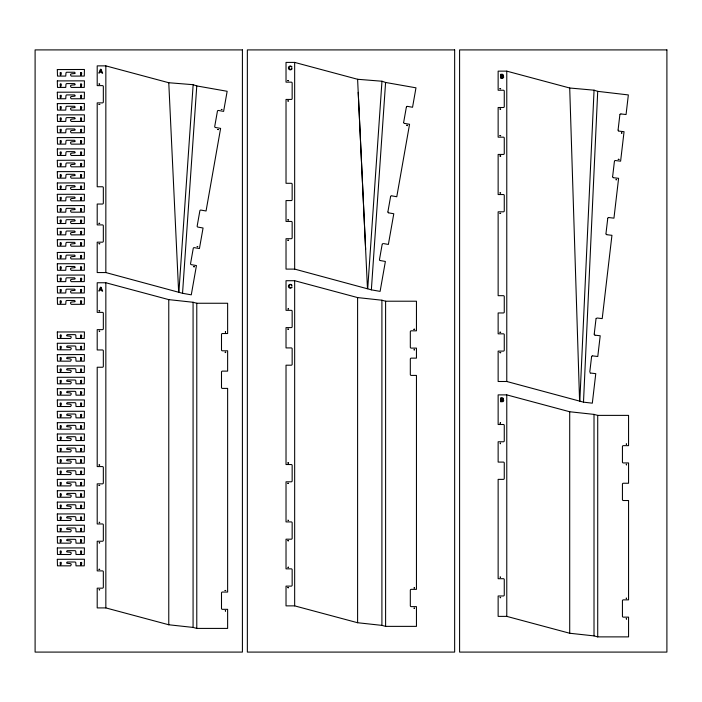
<?xml version="1.0" encoding="UTF-8"?>
<svg xmlns="http://www.w3.org/2000/svg" width="702" height="702" viewBox="0 0 702 702"><rect width="100%" height="100%" fill="white"/><g stroke="black" fill="none" stroke-linecap="round" stroke-linejoin="round"><path stroke-width="1.05" d="M579.834 400.991L594.059 90.189L569.708 88.004L506.774 71.139L498.139 71.139L498.139 90.225L503.343 90.225A0.921 0.921 0 0 1 504.264 91.155L504.264 106.572A0.921 0.921 0 0 1 503.343 107.503L498.139 107.503L498.139 137.162L503.343 137.162A0.921 0.921 0 0 1 504.264 138.083L504.264 153.51A0.921 0.921 0 0 1 503.343 154.44L498.139 154.44L498.139 194.542L503.343 194.542A0.921 0.921 0 0 1 504.264 195.463L504.264 210.89A0.921 0.921 0 0 1 503.343 211.82L498.139 211.82L498.139 295.682L503.343 295.682A0.921 0.921 0 0 1 504.264 296.613L504.264 312.03A0.921 0.921 0 0 1 503.343 312.96L498.139 312.96L498.139 333.827L503.343 333.827A0.921 0.921 0 0 1 504.264 334.749L504.264 350.175A0.921 0.921 0 0 1 503.343 351.105L498.139 351.105L498.139 381.493L506.774 381.493L583.494 402.149L592.321 403.176L595.77 373.657L590.821 373.078M583.494 402.149L597.709 91.348L594.059 90.189M178.905 292.058L193.147 84.696L168.77 82.731L105.844 65.874L97.201 65.874L97.201 85.618L102.404 85.618A0.921 0.921 0 0 1 103.334 86.539L103.334 101.965A0.921 0.921 0 0 1 102.404 102.887L97.201 102.887L97.201 186.758L102.404 186.758A0.921 0.921 0 0 1 103.334 187.68L103.334 203.106A0.921 0.921 0 0 1 102.404 204.036L97.201 204.036L97.201 224.903L102.404 224.903A0.921 0.921 0 0 1 103.334 225.825L103.334 241.251A0.921 0.921 0 0 1 102.404 242.172L97.201 242.172L97.201 272.56L105.844 272.56L182.538 293.296L191.286 294.84L196.446 265.567L191.321 264.663A0.921 0.921 0 0 1 190.567 263.592L193.243 248.403A0.921 0.921 0 0 1 194.314 247.648L199.438 248.552L203.062 228.001L197.938 227.097A0.921 0.921 0 0 1 197.183 226.026L199.859 210.837A0.921 0.921 0 0 1 200.939 210.082L206.063 210.986L220.612 128.396L215.488 127.492A0.921 0.921 0 0 1 214.733 126.421L217.418 111.223A0.921 0.921 0 0 1 218.489 110.477L223.613 111.381L227.15 91.286L196.771 85.934L193.147 84.696M182.538 293.296L196.771 85.934M367.725 288.601L381.967 81.23L357.599 79.273L294.664 62.408L286.021 62.408L286.021 82.152L291.233 82.152A0.921 0.921 0 0 1 292.155 83.082L292.155 98.499A0.921 0.921 0 0 1 291.233 99.43L286.021 99.43L286.021 183.292L291.233 183.292A0.921 0.921 0 0 1 292.155 184.222L292.155 199.649A0.921 0.921 0 0 1 291.233 200.57L286.021 200.57L286.021 221.437L291.233 221.437A0.921 0.921 0 0 1 292.155 222.367L292.155 237.785A0.921 0.921 0 0 1 291.233 238.715L286.021 238.715L286.021 269.103L294.664 269.103L371.358 289.838L380.107 291.383L385.38 261.451L380.308 260.556M371.358 289.838L385.591 82.467L381.967 81.23M589.82 371.727L591.567 356.844M594.243 333.95L596.007 318.84M605.984 233.503L607.748 218.401M612.662 176.404L614.39 161.574M618.111 129.765L619.848 114.874M379.51 259.424L382.151 244.428M387.916 211.741L390.549 196.797M403.703 122.139L406.335 107.222M406.774 125.298L407.379 125.667M225.36 352.29C226.5 353.369 224.842 351 225.237 352.65M288.513 520.586L287.969 520.112L288.452 520.647M616.023 179.308L615.961 179.826M616.488 179.861L616.531 179.387M406.87 125.158L407.467 125.307M621.463 132.696L621.981 132.757M621.911 133.266L621.419 133.213M500.535 577.465L500.201 576.825L500.333 577.518M225.561 332.327L225.403 331.634L225.43 332.353M500.403 443.673L500.298 442.953L500.333 443.682M626.465 444.463L626.333 443.761L626.368 444.48M626.465 464.829L626.333 464.119L626.368 464.838M626.465 598.666L626.298 597.964L626.368 598.683M626.465 619.032L626.333 618.322L626.368 619.041M502.588 77.764L502.948 76.65L501.202 76.43L501.202 77.79L502.483 77.773M291.778 67.085C288.373 63.821 288.145 71.867 291.848 68.699M291.778 285.389C288.592 282.107 288.031 290.145 291.848 287.004M288.285 309.143L288.39 308.468L287.943 309.012M288.285 567.664L288.39 566.988L287.943 567.532M414.32 588.162L414.426 587.486L413.978 588.03M414.32 608.52L414.224 607.809L414.198 608.52M414.32 350L414.32 349.289L414.057 349.947M502.544 401.29L502.948 400.175L501.202 399.956L501.202 401.316L502.483 401.298M294.664 280.712L286.021 280.712L286.021 310.328L291.233 310.328A0.921 0.921 0 0 1 292.155 311.249L292.155 326.676A0.921 0.921 0 0 1 291.233 327.606L286.021 327.606L286.021 347.92L291.233 347.92A0.921 0.921 0 0 1 292.155 348.841L292.155 364.268A0.921 0.921 0 0 1 291.233 365.198L286.021 365.198L286.021 464.531L291.233 464.531A0.921 0.921 0 0 1 292.155 465.461L292.155 480.879A0.921 0.921 0 0 1 291.233 481.809L286.021 481.809L286.021 521.911L291.233 521.911A0.921 0.921 0 0 1 292.155 522.841L292.155 538.258A0.921 0.921 0 0 1 291.233 539.189L286.021 539.189L286.021 568.848L291.233 568.848A0.921 0.921 0 0 1 292.155 569.77L292.155 585.196A0.921 0.921 0 0 1 291.233 586.126L286.021 586.126L286.021 605.87L294.664 605.87L357.599 622.727L381.906 625.377L385.6 626.368L416.453 626.368L416.453 606.625L411.249 606.625A0.921 0.921 0 0 1 410.319 605.694L410.319 590.277A0.921 0.921 0 0 1 411.249 589.347L416.453 589.347L416.453 375.412L411.249 375.412A0.921 0.921 0 0 1 410.319 374.482L410.319 359.064A0.921 0.921 0 0 1 411.249 358.134L416.453 358.134L416.453 348.104L411.249 348.104A0.921 0.921 0 0 1 410.319 347.174L410.319 331.756A0.921 0.921 0 0 1 411.249 330.826L416.453 330.826L416.453 301.211L385.6 301.211L381.906 300.219L357.599 297.578L294.664 280.712L294.664 605.87M105.844 282.757L97.201 282.757L97.201 312.372L102.404 312.372A0.921 0.921 0 0 1 103.334 313.294L103.334 328.72A0.921 0.921 0 0 1 102.404 329.65L97.201 329.65L97.201 349.965L102.404 349.965A0.921 0.921 0 0 1 103.334 350.886L103.334 366.312A0.921 0.921 0 0 1 102.404 367.243L97.201 367.243L97.201 466.576L102.404 466.576A0.921 0.921 0 0 1 103.334 467.497L103.334 482.923A0.921 0.921 0 0 1 102.404 483.853L97.201 483.853L97.201 523.955L102.404 523.955A0.921 0.921 0 0 1 103.334 524.885L103.334 540.303A0.921 0.921 0 0 1 102.404 541.233L97.201 541.233L97.201 570.893L102.404 570.893A0.921 0.921 0 0 1 103.334 571.814L103.334 587.241A0.921 0.921 0 0 1 102.404 588.171L97.201 588.171L97.201 607.914L105.844 607.914L168.77 624.771L193.076 627.421L196.779 628.413L227.632 628.413L227.632 609.327L222.429 609.327A0.921 0.921 0 0 1 221.499 608.406L221.499 592.979A0.921 0.921 0 0 1 222.429 592.049L227.632 592.049L227.632 388.399L222.429 388.399A0.921 0.921 0 0 1 221.499 387.478L221.499 372.051A0.921 0.921 0 0 1 222.429 371.121L227.632 371.121L227.632 350.807L222.429 350.807A0.921 0.921 0 0 1 221.499 349.886L221.499 334.459A0.921 0.921 0 0 1 222.429 333.529L227.632 333.529L227.632 303.255L196.779 303.255L193.076 302.264L168.77 299.622L105.844 282.757L105.844 607.914M506.774 394.884L498.139 394.884L498.139 424.499L503.343 424.499A0.921 0.921 0 0 1 504.264 425.421L504.264 440.847A0.921 0.921 0 0 1 503.343 441.777L498.139 441.777L498.139 462.091L503.343 462.091A0.921 0.921 0 0 1 504.264 463.013L504.264 478.439A0.921 0.921 0 0 1 503.343 479.369L498.139 479.369L498.139 578.702L503.343 578.702A0.921 0.921 0 0 1 504.264 579.624L504.264 595.05A0.921 0.921 0 0 1 503.343 595.98L498.139 595.98L498.139 616.382L506.774 616.382L569.708 633.248L594.015 635.889L597.718 636.881L628.562 636.881L628.562 617.137L623.358 617.137A0.921 0.921 0 0 1 622.437 616.216L622.437 600.789A0.921 0.921 0 0 1 623.358 599.859L628.562 599.859L628.562 500.526L623.358 500.526A0.921 0.921 0 0 1 622.437 499.605L622.437 484.178A0.921 0.921 0 0 1 623.358 483.248L628.562 483.248L628.562 462.934L623.358 462.934A0.921 0.921 0 0 1 622.437 462.013L622.437 446.586A0.921 0.921 0 0 1 623.358 445.656L628.562 445.656L628.562 415.382L597.718 415.382L594.015 414.391L569.708 411.749L506.774 394.884L506.774 616.382M99.368 331.546L99.149 330.932L99.763 331.186M99.368 522.771L99.149 522.156L99.763 522.411M99.368 543.137L99.149 542.514L99.763 542.778M500.298 597.876L500.078 597.262L500.693 597.516M99.368 590.066L99.149 589.452L99.763 589.706M597.709 91.348L628.351 94.928L626.061 114.54L621.156 113.97M619.015 131.107L624.052 131.704L620.612 161.162L615.689 160.582M613.627 177.738L618.602 178.317L613.952 218.155L608.924 217.567M607.274 234.766L611.942 235.31L602.211 318.611L597.121 318.015M595.182 335.187L600.201 335.767L597.779 356.493L592.699 355.905M385.591 82.467L415.979 87.82L412.548 107.266L407.713 106.414M404.703 123.429L409.556 124.28L396.779 196.744L392.164 195.928M388.978 212.908L393.787 213.759L388.382 244.436L383.424 243.568M500.122 423.245L500.561 422.674L500.052 423.183M100.746 69.796L101.404 71.578L100.061 71.578L100.5 70.419A5.037 5.037 0 0 0 100.711 69.665M100.746 287.741L101.404 289.522L100.061 289.522L100.5 288.364A5.037 5.037 0 0 0 100.711 287.609M358.213 92.357L365.628 249.359M357.599 79.273L367.471 288.61M168.77 82.731L178.641 292.076M569.708 88.004L579.58 401M597.718 415.382L597.718 636.881M594.015 414.391L594.015 635.889M569.708 411.749L569.708 633.248M506.774 71.139L506.774 381.493M385.6 301.211L385.6 626.368M381.906 300.219L381.906 625.377M357.599 297.578L357.599 622.727M294.664 62.408L294.664 269.103M196.779 303.255L196.779 628.413M193.076 302.264L193.076 627.421M168.77 299.622L168.77 624.771M105.844 65.874L105.844 272.56M292.041 287.092A1.913 1.913 0 0 1 289.171 287.794A1.913 1.913 0 0 1 289.04 284.837A1.913 1.913 0 0 1 291.962 285.284M292.041 68.796A1.913 1.913 0 0 1 289.171 69.489A1.913 1.913 0 0 1 289.04 66.532A1.913 1.913 0 0 1 291.962 66.98M619.927 114.514A0.93 0.93 0 0 1 620.84 113.935M618.594 131.011A0.921 0.921 0 0 1 618.067 130.124M614.443 161.214A0.921 0.921 0 0 1 615.215 160.556M613.372 177.703A0.921 0.921 0 0 1 612.618 176.737M607.835 218.076A0.921 0.921 0 0 1 608.564 217.55M606.765 234.705A0.921 0.921 0 0 1 605.984 234.02M596.121 318.48A0.921 0.921 0 0 1 596.314 318.234M594.91 335.144A0.93 0.93 0 0 1 594.208 334.222M591.628 356.502A0.93 0.93 0 0 1 592.435 355.888M590.54 373.043A0.921 0.921 0 0 1 589.978 372.701M406.432 106.862A0.921 0.921 0 0 1 407.388 106.353M404.22 123.315A0.921 0.921 0 0 1 403.659 122.49M390.602 196.525A0.921 0.921 0 0 1 391.655 195.84M388.618 212.846A0.921 0.921 0 0 1 388.276 212.697M387.978 212.329A0.921 0.921 0 0 1 387.899 212.048M382.327 243.927A0.93 0.93 0 0 1 382.529 243.708M380.124 260.521A0.93 0.93 0 0 1 379.492 259.573M225.368 610.564L225.5 611.223L225.368 610.512M503.659 77.106L503.036 78.115L500.684 78.255L500.684 74.307C504.378 73.701 502.755 75.798 503.659 77.106M503.659 400.631L503.036 401.641L500.684 401.781L500.684 397.832C504.238 397.104 502.851 399.333 503.659 400.631M502.957 75.377L501.202 75.965L501.202 74.772L502.957 75.377M502.957 398.903L501.202 398.297L501.202 399.491L502.957 398.982M193.655 266.672L194.375 266.734L193.655 266.672M197.183 246.621L197.903 246.718L197.192 246.586M217.822 129.501L218.541 129.563L217.822 129.501M221.358 109.451L222.069 109.538L221.358 109.415M414.619 329.282L413.899 329.317L414.619 329.282M57.31 69.595L57.503 76.079L65.751 76.079L65.953 73.166A0.921 0.921 0 0 1 66.874 72.245L74.561 72.245C77.808 75.07 67.822 71.937 71.192 76.097L84.293 76.062L84.424 69.48L57.318 69.559M57.31 80.932L57.503 87.417L65.751 87.417L65.953 84.503A0.921 0.921 0 0 1 66.874 83.582L74.561 83.582C77.817 86.434 67.822 83.248 71.192 87.434L84.293 87.408L84.442 80.844L57.318 80.906M57.31 92.269L57.503 98.754L65.751 98.754L65.953 95.849A0.921 0.921 0 0 1 66.874 94.919L74.561 94.919C77.852 97.648 67.813 94.691 71.192 98.78L84.293 98.745L84.424 92.155L57.327 92.216M57.31 103.615L57.503 110.1L65.751 110.1L65.953 107.187A0.921 0.921 0 0 1 66.874 106.265L74.561 106.265C77.79 109.17 67.831 105.932 71.192 110.117L84.293 110.082L84.407 103.475L57.31 103.615M57.31 114.952L57.503 121.437L65.751 121.437L65.953 118.533A0.921 0.921 0 0 1 66.874 117.603L74.561 117.603C77.834 120.34 67.84 117.366 71.192 121.464L84.293 121.428L84.424 114.838L57.327 114.9M57.31 126.299L57.503 132.783L65.751 132.783L65.953 129.87A0.921 0.921 0 0 1 66.874 128.949L74.561 128.949C77.817 131.73 67.813 128.668 71.192 132.801L84.293 132.766L84.424 126.184L57.318 126.272M57.31 137.636L57.503 144.121L65.751 144.121L65.953 141.216A0.921 0.921 0 0 1 66.874 140.286L74.561 140.286C77.808 143.129 67.822 139.97 71.192 144.147L84.293 144.112L84.442 137.548L57.318 137.61M60.24 72.815C59.942 79.484 62.768 70.718 60.24 72.815M57.31 148.982L57.503 155.467L65.751 155.467L65.953 152.553A0.921 0.921 0 0 1 66.874 151.632L74.561 151.632C77.843 154.379 67.813 151.36 71.192 155.484L84.293 155.449L84.424 148.868L57.327 148.921M60.24 84.161C59.907 90.777 62.811 82.187 60.249 84.117M57.31 160.319L57.503 166.804L65.751 166.804L65.953 163.899A0.921 0.921 0 0 1 66.874 162.969L74.561 162.969C77.79 165.874 67.831 162.636 71.192 166.83L84.293 166.795L84.407 160.179L57.31 160.319M60.24 95.498C59.854 102.106 62.855 93.506 60.24 95.498M57.31 171.665L57.503 178.141L65.751 178.141L65.953 175.237A0.921 0.921 0 0 1 66.874 174.315L74.561 174.315C77.834 177.044 67.84 174.07 71.192 178.168L84.293 178.132L84.442 171.578L57.318 171.63M60.24 106.836C59.977 113.496 62.759 104.817 60.249 106.801M57.31 183.003L57.503 189.487L65.751 189.487L65.953 186.574A0.921 0.921 0 0 1 66.874 185.653L74.561 185.653C77.817 188.434 67.813 185.372 71.192 189.505L84.293 189.47L84.424 182.889L57.318 182.976M60.24 118.182C59.872 124.719 62.847 116.374 60.258 118.094M57.31 194.34L57.503 200.825L65.751 200.825L65.953 197.92A0.921 0.921 0 0 1 66.874 196.99L74.561 196.99C77.808 199.842 67.822 196.674 71.192 200.851L84.293 200.816L84.442 194.261L57.318 194.314M60.24 129.519C59.942 136.188 62.768 127.422 60.24 129.519M57.31 205.686L57.503 212.171L65.751 212.171L65.953 209.257A0.921 0.921 0 0 1 66.874 208.336L74.561 208.336C77.843 211.083 67.813 208.064 71.192 212.188L84.293 212.153L84.424 205.572L57.327 205.625M60.24 140.865C59.907 147.481 62.811 138.891 60.249 140.821M57.31 217.023L57.503 223.508L65.751 223.508L65.953 220.603A0.921 0.921 0 0 1 66.874 219.673L74.561 219.673C77.79 222.578 67.831 219.34 71.192 223.534L84.293 223.499L84.407 216.883L57.31 217.023M60.24 152.202C59.854 158.81 62.855 150.219 60.24 152.202M57.31 228.369L57.503 234.854L65.751 234.854L65.953 231.941A0.921 0.921 0 0 1 66.874 231.019L74.561 231.019C77.834 233.757 67.831 230.765 71.192 234.872L84.293 234.837L84.442 228.282L57.318 228.334M60.24 163.548C59.977 170.2 62.759 161.521 60.249 163.505M57.31 239.707L57.503 246.191L65.751 246.191L65.953 243.287A0.921 0.921 0 0 1 66.874 242.357L74.561 242.357C77.825 245.156 67.813 242.067 71.192 246.218L84.293 246.183L84.424 239.593L57.318 239.68M60.24 174.886C59.775 181.379 62.943 173.175 60.258 174.798M60.24 186.232C59.942 192.892 62.768 184.135 60.24 186.232M57.31 252.466L57.503 258.95L65.751 258.95L65.953 256.046A0.921 0.921 0 0 1 66.874 255.116L74.561 255.116C77.79 258.011 67.831 254.808 71.192 258.977L84.293 258.941L84.407 252.325L57.31 252.466M57.31 263.812L57.503 270.296L65.751 270.296L65.953 267.383A0.921 0.921 0 0 1 66.874 266.462L74.561 266.462C77.843 269.208 67.804 266.172 71.192 270.314L84.293 270.279L84.424 263.698L57.327 263.75M60.24 197.569C59.907 204.185 62.811 195.595 60.249 197.525M60.24 208.906C59.854 215.523 62.855 206.923 60.24 208.906M57.31 275.149L57.503 281.634L65.751 281.634L65.953 278.729A0.921 0.921 0 0 1 66.874 277.799L74.561 277.799C77.808 280.66 67.831 277.474 71.192 281.66L84.293 281.625L84.424 275.035L57.318 275.123M57.31 286.495L57.503 292.98L65.751 292.98L65.953 290.066A0.921 0.921 0 0 1 66.874 289.145L74.561 289.145C77.825 291.9 67.813 288.838 71.192 292.997L84.293 292.962L84.442 286.407L57.318 286.46M60.24 220.252C59.977 226.904 62.759 218.225 60.249 220.209M60.24 231.59C59.898 238.18 62.811 229.712 60.258 231.502M57.31 297.832L57.503 304.317L65.751 304.317L65.953 301.412A0.921 0.921 0 0 1 66.874 300.482L74.561 300.482C77.808 303.282 67.813 300.202 71.192 304.343L84.293 304.308L84.424 297.718L57.318 297.806M60.24 242.936C59.731 249.482 62.969 241.058 60.24 242.936M60.24 255.695C59.889 262.302 62.838 253.764 60.249 255.651M57.31 331.985L57.476 338.461L70.577 338.496C73.894 334.398 63.987 337.425 67.216 334.635L74.895 334.635A0.921 0.921 0 0 1 75.825 335.565L76.018 338.469L84.266 338.469L84.451 331.932L57.31 331.985M60.24 267.032C59.854 273.648 62.855 265.049 60.24 267.032M57.31 343.331L57.476 349.798L70.577 349.833C73.929 345.691 63.987 348.868 67.216 345.981L74.895 345.981A0.921 0.921 0 0 1 75.825 346.902L76.018 349.815L84.266 349.815L84.442 343.243L57.327 343.269M60.24 278.378C59.977 285.03 62.759 276.351 60.249 278.334M57.31 354.668L57.476 361.144L70.577 361.17C73.912 357.055 64.022 360.179 67.216 357.318L74.895 357.318A0.921 0.921 0 0 1 75.825 358.239L76.018 361.153L84.266 361.153L84.424 354.554L57.318 354.642M60.24 289.715C59.81 296.244 62.899 287.952 60.258 289.628M57.31 366.005L57.476 372.481L70.577 372.516C73.903 368.375 63.987 371.498 67.216 368.655L74.895 368.655A0.921 0.921 0 0 1 75.825 369.585L76.018 372.49L84.266 372.49L84.442 365.926L57.318 365.979M60.24 301.061C59.731 307.608 62.969 299.184 60.24 301.061M57.31 377.351L57.476 383.818L70.577 383.854C73.938 379.721 63.979 382.844 67.216 380.001L74.895 380.001A0.921 0.921 0 0 1 75.825 380.923L76.018 383.836L84.266 383.836L84.442 377.264L57.327 377.29M57.31 388.689L57.476 395.165L70.577 395.2C73.921 391.049 64.005 394.155 67.216 391.339L74.895 391.339A0.921 0.921 0 0 1 75.825 392.269L76.018 395.173L84.266 395.173L84.451 388.636L57.31 388.689M57.31 400.035L57.476 406.502L70.577 406.537C73.929 402.395 63.987 405.58 67.216 402.685L74.895 402.685A0.921 0.921 0 0 1 75.825 403.606L76.018 406.519L84.266 406.519L84.442 399.947L57.327 399.973M60.24 335.214C59.986 341.883 62.741 333.16 60.249 335.17M57.31 411.372L57.476 417.848L70.577 417.883C73.912 413.768 64.022 416.883 67.216 414.022L74.895 414.022A0.921 0.921 0 0 1 75.825 414.952L76.018 417.857L84.266 417.857L84.424 411.258L57.318 411.346M60.24 346.551C59.872 353.097 62.847 344.752 60.258 346.463M57.31 422.718L57.476 429.185L70.577 429.22C73.868 425.149 63.979 428.176 67.216 425.368L74.895 425.368A0.921 0.921 0 0 1 75.825 426.289L76.018 429.203L84.266 429.203L84.442 422.63L57.318 422.683M60.24 357.897C59.942 364.557 62.768 355.8 60.24 357.897M57.31 434.055L57.476 440.531L70.577 440.566C73.929 436.486 63.97 439.522 67.216 436.705L74.895 436.705A0.921 0.921 0 0 1 75.825 437.636L76.018 440.54L84.266 440.54L84.442 433.968L57.327 434.003M60.24 369.234C59.907 375.851 62.811 367.26 60.249 369.191M57.31 445.401L57.476 451.869L70.577 451.904C73.921 447.753 64.005 450.859 67.216 448.051L74.895 448.051A0.921 0.921 0 0 1 75.825 448.973L76.018 451.877L84.266 451.877L84.451 445.34L57.31 445.401M60.24 380.572C59.854 387.188 62.855 378.589 60.24 380.572M57.31 456.739L57.476 463.206L70.577 463.241C73.929 459.099 63.987 462.285 67.216 459.389L74.895 459.389A0.921 0.921 0 0 1 75.825 460.31L76.018 463.223L84.266 463.223L84.442 456.651L57.318 456.712M60.24 391.918C59.977 398.578 62.759 389.891 60.249 391.874M57.31 468.076L57.476 474.552L70.577 474.587C73.921 470.489 64.005 473.534 67.216 470.726L74.895 470.726A0.921 0.921 0 0 1 75.825 471.656L76.018 474.561L84.266 474.561L84.424 467.962L57.318 468.05M60.24 403.255C59.775 409.749 62.943 401.544 60.258 403.176M57.31 479.422L57.476 485.889L70.577 485.924C73.868 481.853 63.979 484.88 67.216 482.072L74.895 482.072A0.921 0.921 0 0 1 75.825 482.994L76.018 485.907L84.266 485.907L84.442 479.334L57.318 479.396M60.24 414.601C59.942 421.27 62.768 412.504 60.24 414.601M57.31 490.759L57.476 497.235L70.577 497.27C73.929 493.19 63.97 496.226 67.216 493.409L74.895 493.409A0.921 0.921 0 0 1 75.825 494.34L76.018 497.244L84.266 497.244L84.442 490.672L57.327 490.707M60.24 425.938C59.907 432.564 62.811 423.973 60.249 425.895M57.31 502.106L57.476 508.573L70.577 508.608C73.921 504.457 64.005 507.564 67.216 504.756L74.895 504.756A0.921 0.921 0 0 1 75.825 505.677L76.018 508.59L84.266 508.59L84.451 502.044L57.31 502.106M60.24 437.285C59.854 443.892 62.855 435.293 60.24 437.285M57.31 513.987L57.476 520.454L70.577 520.489C73.903 516.339 63.979 519.524 67.216 516.637L74.895 516.637A0.921 0.921 0 0 1 75.825 517.558L76.018 520.472L84.266 520.472L84.442 513.899L57.318 513.961M60.24 448.622C59.977 455.282 62.759 446.595 60.249 448.578M57.31 525.324L57.476 531.8L70.577 531.835C73.929 527.72 63.987 530.809 67.216 527.974L74.895 527.974A0.921 0.921 0 0 1 75.825 528.904L76.018 531.809L84.266 531.809L84.424 525.21L57.318 525.298M60.24 459.968C59.775 466.453 62.943 458.257 60.258 459.88M57.31 536.67L57.476 543.137L70.577 543.173C73.894 539.083 63.987 542.102 67.216 539.32L74.895 539.32A0.921 0.921 0 0 1 75.825 540.242L76.018 543.155L84.266 543.155L84.451 536.609L57.31 536.67M60.24 471.305C59.942 477.974 62.768 469.208 60.24 471.305M57.31 548.008L57.476 554.483L70.577 554.519C73.938 550.368 63.979 553.501 67.216 550.658L74.895 550.658A0.921 0.921 0 0 1 75.825 551.588L76.018 554.492L84.266 554.492L84.442 547.92L57.327 547.955M60.24 482.643C59.907 489.268 62.811 480.677 60.249 482.607M57.31 559.354L57.476 565.821L70.577 565.856C73.903 561.697 64.022 564.864 67.216 562.004L74.895 562.004A0.921 0.921 0 0 1 75.825 562.925L76.018 565.838L84.266 565.838L84.424 559.24L57.318 559.318M60.24 493.989C59.854 500.596 62.855 491.997 60.24 493.989M60.24 505.326C59.977 511.986 62.759 503.308 60.249 505.282M60.24 517.207C59.81 523.736 62.899 515.443 60.258 517.128M80.607 72.815C80.204 79.44 83.24 70.814 80.607 72.815M60.24 528.553C59.731 535.099 62.969 526.676 60.24 528.553M80.607 84.161C80.291 90.795 83.143 82.16 80.607 84.117M60.24 539.891C59.872 546.463 62.855 538.013 60.249 539.847M80.607 95.498C80.388 102.229 83.055 93.287 80.607 95.498M60.24 551.237C59.872 557.774 62.847 549.429 60.258 551.149M80.607 106.836C80.019 113.294 83.433 105.186 80.607 106.801M60.24 562.574C59.977 569.234 62.759 560.556 60.249 562.53M80.607 118.182C80.467 124.903 82.985 116.076 80.625 118.094M80.607 129.519C80.204 136.153 83.24 127.527 80.607 129.519M80.607 140.865C80.291 147.499 83.143 138.864 80.607 140.821M80.607 152.202C80.388 158.942 83.055 149.991 80.607 152.202M80.607 163.548C80.019 169.998 83.433 161.899 80.607 163.505M80.607 174.886C80.397 181.555 83.038 172.859 80.625 174.798M80.607 186.232C80.204 192.857 83.24 184.231 80.607 186.232M80.607 197.569C80.291 204.203 83.143 195.568 80.607 197.525M80.607 208.906C80.388 215.646 83.055 206.695 80.607 208.906M80.607 220.252C80.019 226.702 83.433 218.603 80.607 220.209M80.607 231.59C80.326 238.215 83.108 229.659 80.625 231.502M80.607 242.936C80.405 249.71 83.038 240.681 80.607 242.936M80.607 255.695C80.335 262.355 83.117 253.676 80.607 255.651M80.607 267.032C80.388 273.771 83.055 264.821 80.607 267.032M80.607 278.378C80.019 284.828 83.433 276.728 80.607 278.334M80.607 289.715C80.326 296.341 83.108 287.785 80.625 289.628M80.607 301.061C80.405 307.836 83.038 298.806 80.607 301.061M80.607 335.214C80.01 341.646 83.441 333.59 80.607 335.17M80.607 346.551C80.467 353.273 82.985 344.445 80.625 346.463M80.607 357.897C80.204 364.522 83.24 355.896 80.607 357.897M80.607 369.234C80.291 375.868 83.143 367.243 80.607 369.191M80.607 380.572C80.37 387.346 83.073 378.369 80.607 380.572M80.607 391.918C80.019 398.367 83.433 390.268 80.607 391.874M80.607 403.255C80.397 409.933 83.038 401.228 80.625 403.176M80.607 414.601C80.204 421.226 83.24 412.6 80.607 414.601M80.607 425.938C80.291 432.572 83.143 423.947 80.607 425.895M80.607 437.285C80.388 444.015 83.055 435.073 80.607 437.285M80.607 448.622C80.019 455.072 83.433 446.972 80.607 448.578M80.607 459.968C80.397 466.637 83.038 457.941 80.625 459.88M80.607 471.305C80.204 477.93 83.24 469.305 80.607 471.305M80.607 482.643C80.291 489.285 83.143 480.651 80.607 482.607M80.607 493.989C80.388 500.719 83.055 491.777 80.607 493.989M99.043 84.038L99.754 84.135L99.052 83.977M80.607 505.326C80.019 511.776 83.433 503.676 80.607 505.282M99.043 104.405L99.763 104.466L99.043 104.405M80.607 517.207C80.326 523.832 83.108 515.277 80.625 517.128M80.607 528.553C80.405 535.328 83.038 526.298 80.607 528.553M80.607 539.891C80.221 546.446 83.231 538.048 80.607 539.847M80.607 551.237C80.467 557.958 82.985 549.131 80.625 551.149M80.607 562.574C80.019 569.024 83.433 560.924 80.607 562.53M99.043 223.324L99.754 223.42L99.043 223.289M99.043 243.691L99.763 243.752L99.043 243.691M99.043 310.793L99.754 310.898L99.043 310.767M99.043 464.996L99.754 465.101L99.052 464.935M99.043 485.363L99.763 485.424L99.043 485.328M99.043 569.313L99.754 569.419L99.052 569.252M225.079 590.479L225.79 590.575L225.088 590.408M287.864 80.581L288.583 80.642L287.864 80.581M287.864 100.939L288.583 101L287.864 100.904M287.864 219.866L288.575 219.963L287.864 219.831M287.864 240.224L288.583 240.286L287.864 240.189M287.864 329.115L288.583 329.203L287.864 329.08M287.864 462.96L288.583 463.022L287.864 462.96M287.864 483.318L288.575 483.415L287.864 483.283M287.864 540.698L288.583 540.786L287.864 540.663M287.864 587.635L288.583 587.714L287.864 587.6M499.973 88.654L500.693 88.75L499.991 88.584M499.973 109.012L500.693 109.108L499.982 108.977M499.973 135.583L500.693 135.688L499.991 135.521M499.973 155.949L500.693 156.011L499.973 155.949M499.973 192.962L500.693 193.068L499.991 192.901M499.973 213.329L500.693 213.426L499.982 213.294M499.973 332.248L500.693 332.353L499.982 332.221M499.973 352.615L500.693 352.676L499.973 352.615M618.251 159.328L618.971 159.415L618.251 159.328M99.912 72.008L98.929 73.201L100.439 69.252L101 69.252L102.624 73.201L102.027 73.201L101.562 72.008L99.912 72.008M99.912 289.952L98.929 291.146L100.439 287.197L101 287.197L102.624 291.146L102.027 291.146L101.562 289.952L99.912 289.952M242.409 49.912L35.1 49.903L35.1 652.088L242.409 652.088L242.409 49.912M454.659 49.912L247.35 49.912L247.35 652.088L454.65 652.088L454.659 49.912M666.9 49.912L459.591 49.912L459.591 652.088L666.9 652.088L666.9 49.912"/></g></svg>
